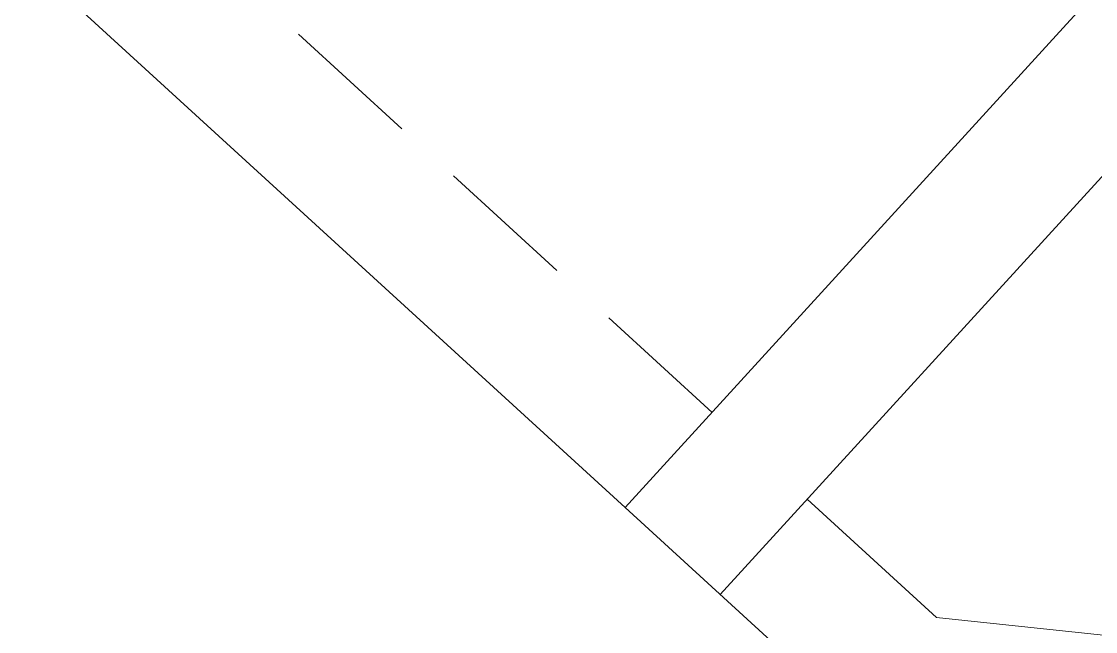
# Model space of a CAD drawing. Header units: metres. Extents: x 750 to 3116, y -341 to 1465.
# Drawn here: x 1588.367 to 1590.285, y 762.001 to 763.089 of the extents above; entities that cross this region are included whole.
import ezdxf

# ---------------------------------------------------------------- set-up
doc = ezdxf.new("R2010")
doc.units = ezdxf.units.M
doc.linetypes.add('DASHED2', pattern=[0.375, 0.25, -0.125])
doc.layers.add('Hidden line', color=251, linetype='Continuous', lineweight=5)
doc.layers.add('Wall ext', color=20, linetype='Continuous', lineweight=18)

msp = doc.modelspace()

# ---------------------------------------------------------------- linework, layer by layer
at = {"layer": 'Hidden line', "linetype": 'DASHED2'}
msp.add_line((1589.6002, 762.3919), (1586.0787, 765.6094), dxfattribs=at)
at = {"layer": 'Hidden line'}
msp.add_line((1589.445, 762.2221), (1585.9236, 765.4396), dxfattribs=at)
at = {"layer": 'Wall ext'}
for p, q in [((1589.6148, 762.067), (1593.9376, 766.7981)), ((1590.0006, 762.026), (1589.77, 762.2368)), ((1589.9012, 761.8053), (1589.445, 762.2221)), ((1590.0006, 762.026), (1591.4922, 761.8678))]:
    msp.add_line(p, q, dxfattribs=at)
msp.add_lwpolyline([(1589.445, 762.2221), (1593.7678, 766.9532)], dxfattribs=at)

doc.saveas('drawing.dxf')
